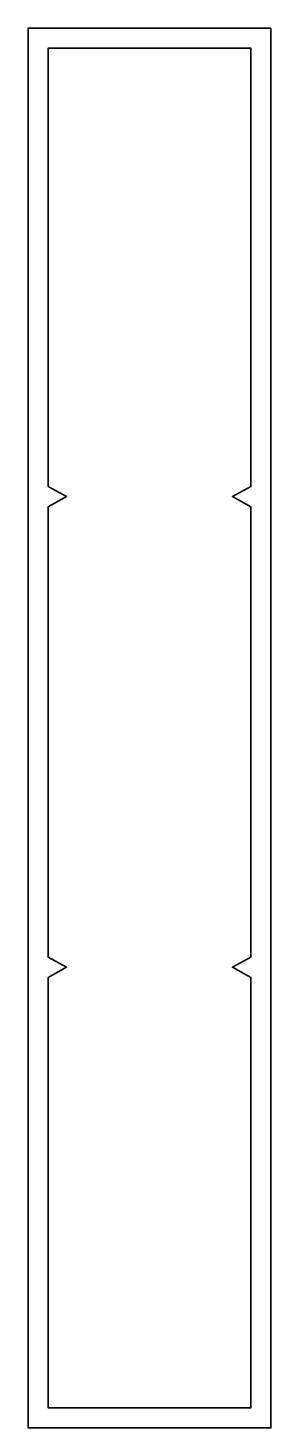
# Model space of a CAD drawing. Header units: millimetres. Extents: x 75 to 135, y -26 to 323.
import ezdxf

# ---------------------------------------------------------------- set-up
doc = ezdxf.new("R2010")
doc.units = ezdxf.units.MM
doc.header["$MEASUREMENT"] = 0
doc.layers.get('0').update_dxf_attribs({"lineweight": 0})
doc.layers.add('Safety', color=7, linetype='Continuous', lineweight=0)

msp = doc.modelspace()

# ---------------------------------------------------------------- linework, layer by layer
at = {"color": 18, "lineweight": 35, "true_color": 0x000000}
msp.add_lwpolyline([(130.15, 91.51), (130.15, 203.51), (125.58, 206.01), (130.15, 208.51), (130.15, 317.51), (79.85, 317.51), (79.85, 208.51), (84.42, 206.01), (79.85, 203.51), (79.85, 91.51), (84.42, 89.01), (79.85, 86.51), (79.85, -20.51), (130.15, -20.51), (130.15, 86.51), (125.58, 89.01)], close=True, dxfattribs=at)
at = {"layer": 'Safety', "color": 18, "lineweight": 35, "true_color": 0x000000}
msp.add_lwpolyline([(135.15, 322.51), (74.85, 322.51), (74.85, -25.51), (135.15, -25.51)], close=True, dxfattribs=at)

doc.saveas('drawing.dxf')
